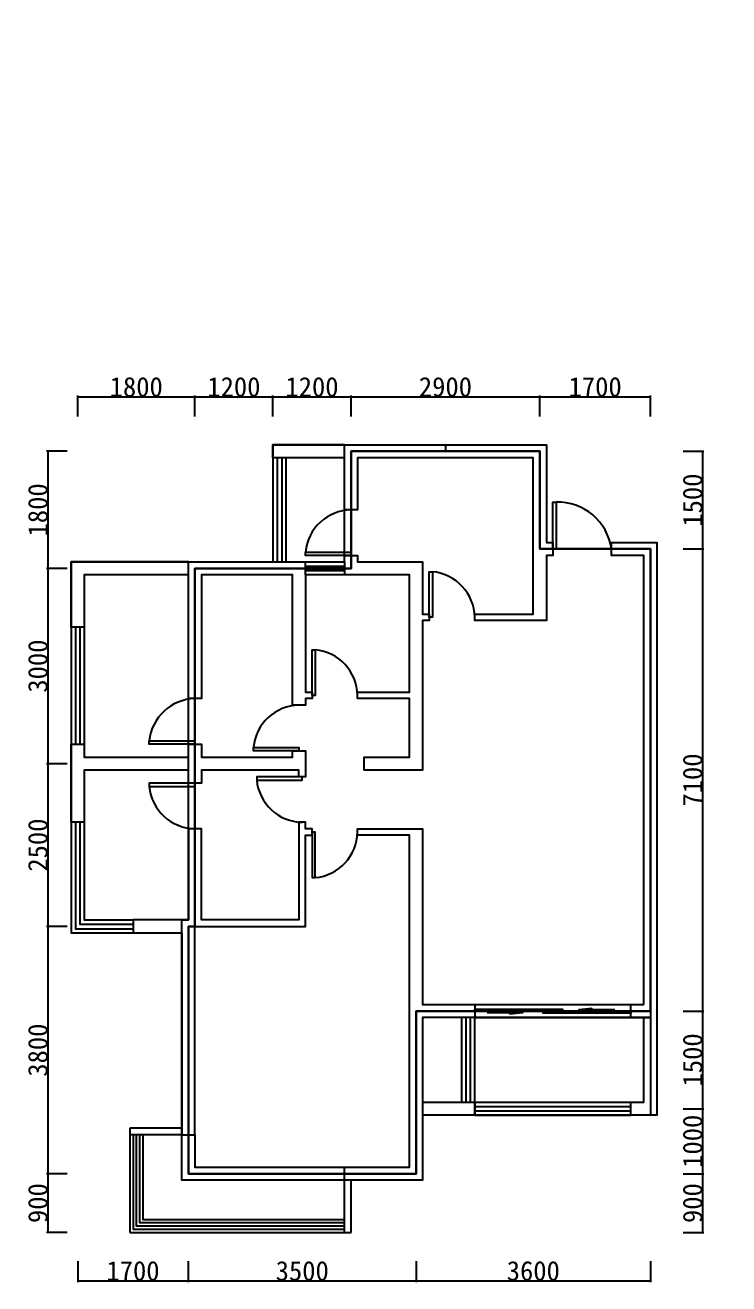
# Model space of a CAD drawing. Header units: millimetres. Extents: x -19544 to 18495, y -4339 to 34334.
# Drawn here: x -9096 to 1715, y -4339 to 14997 of the extents above; entities that cross this region are included whole.
import ezdxf

# ---------------------------------------------------------------- set-up
doc = ezdxf.new("R2010")
doc.units = ezdxf.units.MM
doc.layers.add('产权面积', color=5, linetype='Continuous', plot=False)
doc.layers.add('吊顶', color=4, linetype='Continuous')
doc.layers.add('布置', color=7, linetype='Continuous')
doc.styles.get("Standard").update_dxf_attribs({"font": '', "bigfont": 'gbcbig.shx'})
doc.styles.get('Standard').set_extended_font_data('SimSun')
doc.dimstyles.new('123', dxfattribs={"dimtxt": 200, "dimasz": 50, "dimexe": 20, "dimexo": 20, "dimtad": 1, "dimtoh": 1, "dimdec": 0, "dimtxsty": 'Standard', "dimblk": 'ARCHTICK', "dimcen": 2.5, "dimadec": 0, "dimazin": 0, "dimtfac": 1, "dimtdec": 0, "dimtmove": 0, "dimatfit": 3, "dimfxl": 1.25, "dimarcsym": 0})
doc.dimstyles.new('副本 1', dxfattribs={"dimtxt": 300, "dimasz": 10, "dimexe": 20, "dimexo": 20, "dimtad": 1, "dimtoh": 1, "dimtxsty": 'Standard', "dimblk": 'ARCHTICK', "dimcen": 2.5, "dimadec": 0, "dimazin": 0, "dimtfac": 1, "dimtmove": 0, "dimatfit": 3, "dimfxl": 300, "dimfxlon": 1, "dimarcsym": 0})

# ---------------------------------------------------------------- blocks, each defined once
blk = doc.blocks.new('_ArchTick')
at = {"color": 0, "linetype": 'ByBlock', "const_width": 0.15}
blk.add_lwpolyline([(-0.5, -0.5), (0.5, 0.5)], dxfattribs=at)
blk = doc.blocks.new('*D51')
at = {"layer": 'DEFPOINTS', "color": 0}
for p in [(-5289, 8451), (-8748, 6651), (-8189, 6651)]:
    blk.add_point(p, dxfattribs=at)
at = {"layer": '吊顶', "color": 0, "lineweight": -2}
for p, q in [((-8448, 8451), (-8768, 8451)), ((-8748, 8451), (-8748, 6651)), ((-8448, 6651), (-8768, 6651))]:
    blk.add_line(p, q, dxfattribs=at)
at = {"layer": '吊顶', "color": 0, "lineweight": -2, "xscale": 10, "yscale": 10, "zscale": 10}
for p, rotation in [((-8748, 8451), 90), ((-8748, 6651), 270)]:
    blk.add_blockref('_ArchTick', p, dxfattribs=dict(at, rotation=rotation))
at = {"layer": '吊顶', "color": 0, "insert": (-8899, 7551), "char_height": 300, "attachment_point": 5, "rotation": 90}
blk.add_mtext('1800', dxfattribs=at)
blk = doc.blocks.new('*D52')
at = {"layer": 'DEFPOINTS', "color": 0}
for p in [(-8189, 6651), (-8748, 3651), (-8189, 3651)]:
    blk.add_point(p, dxfattribs=at)
at = {"layer": '吊顶', "color": 0, "lineweight": -2}
for p, q in [((-8448, 6651), (-8768, 6651)), ((-8748, 6651), (-8748, 3651)), ((-8448, 3651), (-8768, 3651))]:
    blk.add_line(p, q, dxfattribs=at)
at = {"layer": '吊顶', "color": 0, "lineweight": -2, "xscale": 10, "yscale": 10, "zscale": 10}
for p, rotation in [((-8748, 6651), 90), ((-8748, 3651), 270)]:
    blk.add_blockref('_ArchTick', p, dxfattribs=dict(at, rotation=rotation))
at = {"layer": '吊顶', "color": 0, "insert": (-8899, 5151), "char_height": 300, "attachment_point": 5, "rotation": 90}
blk.add_mtext('3000', dxfattribs=at)
blk = doc.blocks.new('*D53')
at = {"layer": 'DEFPOINTS', "color": 0}
for p in [(-8189, 3651), (-8748, 1151), (-7439, 1151)]:
    blk.add_point(p, dxfattribs=at)
at = {"layer": '吊顶', "color": 0, "lineweight": -2}
for p, q in [((-8448, 3651), (-8768, 3651)), ((-8748, 3651), (-8748, 1151)), ((-8448, 1151), (-8768, 1151))]:
    blk.add_line(p, q, dxfattribs=at)
at = {"layer": '吊顶', "color": 0, "lineweight": -2, "xscale": 10, "yscale": 10, "zscale": 10}
for p, rotation in [((-8748, 3651), 90), ((-8748, 1151), 270)]:
    blk.add_blockref('_ArchTick', p, dxfattribs=dict(at, rotation=rotation))
at = {"layer": '吊顶', "color": 0, "insert": (-8899, 2401), "char_height": 300, "attachment_point": 5, "rotation": 90}
blk.add_mtext('2500', dxfattribs=at)
blk = doc.blocks.new('*D54')
at = {"layer": 'DEFPOINTS', "color": 0}
for p in [(-7439, 1151), (-8748, -2649), (-6589, -2649)]:
    blk.add_point(p, dxfattribs=at)
at = {"layer": '吊顶', "color": 0, "lineweight": -2}
for p, q in [((-8448, 1151), (-8768, 1151)), ((-8748, 1151), (-8748, -2649)), ((-8448, -2649), (-8768, -2649))]:
    blk.add_line(p, q, dxfattribs=at)
at = {"layer": '吊顶', "color": 0, "lineweight": -2, "xscale": 10, "yscale": 10, "zscale": 10}
for p, rotation in [((-8748, 1151), 90), ((-8748, -2649), 270)]:
    blk.add_blockref('_ArchTick', p, dxfattribs=dict(at, rotation=rotation))
at = {"layer": '吊顶', "color": 0, "insert": (-8899, -749), "char_height": 300, "attachment_point": 5, "rotation": 90}
blk.add_mtext('3800', dxfattribs=at)
blk = doc.blocks.new('*D55')
at = {"layer": 'DEFPOINTS', "color": 0}
for p in [(-6589, -2649), (-8748, -3549), (-7489, -3549)]:
    blk.add_point(p, dxfattribs=at)
at = {"layer": '吊顶', "color": 0, "lineweight": -2}
for p, q in [((-8448, -2649), (-8768, -2649)), ((-8748, -2649), (-8748, -3549)), ((-8448, -3549), (-8768, -3549))]:
    blk.add_line(p, q, dxfattribs=at)
at = {"layer": '吊顶', "color": 0, "lineweight": -2, "xscale": 10, "yscale": 10, "zscale": 10}
for p, rotation in [((-8748, -2649), 90), ((-8748, -3549), 270)]:
    blk.add_blockref('_ArchTick', p, dxfattribs=dict(at, rotation=rotation))
at = {"layer": '吊顶', "color": 0, "insert": (-8899, -3099), "char_height": 300, "attachment_point": 5, "rotation": 90}
blk.add_mtext('900', dxfattribs=at)
blk = doc.blocks.new('*D58')
at = {"layer": 'DEFPOINTS', "color": 0}
for p in [(-6489, 9288), (-8289, 5751), (-6489, 4651)]:
    blk.add_point(p, dxfattribs=at)
at = {"layer": '吊顶', "color": 0, "lineweight": -2}
for p, q in [((-8289, 8988), (-8289, 9308)), ((-8289, 9288), (-6489, 9288)), ((-6489, 8988), (-6489, 9308))]:
    blk.add_line(p, q, dxfattribs=at)
at = {"layer": '吊顶', "color": 0, "lineweight": -2, "xscale": 10, "yscale": 10, "zscale": 10, "rotation": 180}
blk.add_blockref('_ArchTick', (-8289, 9288), dxfattribs=at)
at = {"layer": '吊顶', "color": 0, "lineweight": -2, "xscale": 10, "yscale": 10, "zscale": 10}
blk.add_blockref('_ArchTick', (-6489, 9288), dxfattribs=at)
at = {"layer": '吊顶', "color": 0, "insert": (-7389, 9439), "char_height": 300, "attachment_point": 5}
blk.add_mtext('1800', dxfattribs=at)
blk = doc.blocks.new('*D59')
at = {"layer": 'DEFPOINTS', "color": 0}
for p in [(-5289, 9288), (-5289, 8351), (-6489, 4651)]:
    blk.add_point(p, dxfattribs=at)
at = {"layer": '吊顶', "color": 0, "lineweight": -2}
for p, q in [((-6489, 8988), (-6489, 9308)), ((-6489, 9288), (-5289, 9288)), ((-5289, 8988), (-5289, 9308))]:
    blk.add_line(p, q, dxfattribs=at)
at = {"layer": '吊顶', "color": 0, "lineweight": -2, "xscale": 10, "yscale": 10, "zscale": 10, "rotation": 180}
blk.add_blockref('_ArchTick', (-6489, 9288), dxfattribs=at)
at = {"layer": '吊顶', "color": 0, "lineweight": -2, "xscale": 10, "yscale": 10, "zscale": 10}
blk.add_blockref('_ArchTick', (-5289, 9288), dxfattribs=at)
at = {"layer": '吊顶', "color": 0, "insert": (-5889, 9439), "char_height": 300, "attachment_point": 5}
blk.add_mtext('1200', dxfattribs=at)
blk = doc.blocks.new('*D60')
at = {"layer": 'DEFPOINTS', "color": 0}
for p in [(-4089, 9288), (-5289, 8351), (-4089, 7551)]:
    blk.add_point(p, dxfattribs=at)
at = {"layer": '吊顶', "color": 0, "lineweight": -2}
for p, q in [((-5289, 8988), (-5289, 9308)), ((-5289, 9288), (-4089, 9288)), ((-4089, 8988), (-4089, 9308))]:
    blk.add_line(p, q, dxfattribs=at)
at = {"layer": '吊顶', "color": 0, "lineweight": -2, "xscale": 10, "yscale": 10, "zscale": 10, "rotation": 180}
blk.add_blockref('_ArchTick', (-5289, 9288), dxfattribs=at)
at = {"layer": '吊顶', "color": 0, "lineweight": -2, "xscale": 10, "yscale": 10, "zscale": 10}
blk.add_blockref('_ArchTick', (-4089, 9288), dxfattribs=at)
at = {"layer": '吊顶', "color": 0, "insert": (-4689, 9439), "char_height": 300, "attachment_point": 5}
blk.add_mtext('1200', dxfattribs=at)
blk = doc.blocks.new('*D61')
at = {"layer": 'DEFPOINTS', "color": 0}
for p in [(-1189, 9288), (-1189, 8351), (-4089, 7551)]:
    blk.add_point(p, dxfattribs=at)
at = {"layer": '吊顶', "color": 0, "lineweight": -2}
for p, q in [((-4089, 8988), (-4089, 9308)), ((-4089, 9288), (-1189, 9288)), ((-1189, 8988), (-1189, 9308))]:
    blk.add_line(p, q, dxfattribs=at)
at = {"layer": '吊顶', "color": 0, "lineweight": -2, "xscale": 10, "yscale": 10, "zscale": 10, "rotation": 180}
blk.add_blockref('_ArchTick', (-4089, 9288), dxfattribs=at)
at = {"layer": '吊顶', "color": 0, "lineweight": -2, "xscale": 10, "yscale": 10, "zscale": 10}
blk.add_blockref('_ArchTick', (-1189, 9288), dxfattribs=at)
at = {"layer": '吊顶', "color": 0, "insert": (-2639, 9439), "char_height": 300, "attachment_point": 5}
blk.add_mtext('2900', dxfattribs=at)
blk = doc.blocks.new('*D62')
at = {"layer": 'DEFPOINTS', "color": 0}
for p in [(511, 9288), (-1189, 8351), (511, 6851)]:
    blk.add_point(p, dxfattribs=at)
at = {"layer": '吊顶', "color": 0, "lineweight": -2}
for p, q in [((-1189, 8988), (-1189, 9308)), ((-1189, 9288), (511, 9288)), ((511, 8988), (511, 9308))]:
    blk.add_line(p, q, dxfattribs=at)
at = {"layer": '吊顶', "color": 0, "lineweight": -2, "xscale": 10, "yscale": 10, "zscale": 10, "rotation": 180}
blk.add_blockref('_ArchTick', (-1189, 9288), dxfattribs=at)
at = {"layer": '吊顶', "color": 0, "lineweight": -2, "xscale": 10, "yscale": 10, "zscale": 10}
blk.add_blockref('_ArchTick', (511, 9288), dxfattribs=at)
at = {"layer": '吊顶', "color": 0, "insert": (-339, 9439), "char_height": 300, "attachment_point": 5}
blk.add_mtext('1700', dxfattribs=at)
blk = doc.blocks.new('*D63')
at = {"layer": 'DEFPOINTS', "color": 0}
for p in [(-5289, 8451), (-89, 6951), (1311, 6951)]:
    blk.add_point(p, dxfattribs=at)
at = {"layer": '吊顶', "color": 0, "lineweight": -2}
for p, q in [((1011, 8451), (1331, 8451)), ((1311, 8451), (1311, 6951)), ((1011, 6951), (1331, 6951))]:
    blk.add_line(p, q, dxfattribs=at)
at = {"layer": '吊顶', "color": 0, "lineweight": -2, "xscale": 10, "yscale": 10, "zscale": 10}
for p, rotation in [((1311, 8451), 90), ((1311, 6951), 270)]:
    blk.add_blockref('_ArchTick', p, dxfattribs=dict(at, rotation=rotation))
at = {"layer": '吊顶', "color": 0, "insert": (1160, 7701), "char_height": 300, "attachment_point": 5, "rotation": 90}
blk.add_mtext('1500', dxfattribs=at)
blk = doc.blocks.new('*D64')
at = {"layer": 'DEFPOINTS', "color": 0}
for p in [(-89, 6951), (211, -149), (1311, -149)]:
    blk.add_point(p, dxfattribs=at)
at = {"layer": '吊顶', "color": 0, "lineweight": -2}
for p, q in [((1011, 6951), (1331, 6951)), ((1311, 6951), (1311, -149)), ((1011, -149), (1331, -149))]:
    blk.add_line(p, q, dxfattribs=at)
at = {"layer": '吊顶', "color": 0, "lineweight": -2, "xscale": 10, "yscale": 10, "zscale": 10}
for p, rotation in [((1311, 6951), 90), ((1311, -149), 270)]:
    blk.add_blockref('_ArchTick', p, dxfattribs=dict(at, rotation=rotation))
at = {"layer": '吊顶', "color": 0, "insert": (1160, 3401), "char_height": 300, "attachment_point": 5, "rotation": 90}
blk.add_mtext('7100', dxfattribs=at)
blk = doc.blocks.new('*D65')
at = {"layer": 'DEFPOINTS', "color": 0}
for p in [(211, -149), (211, -1649), (1311, -1649)]:
    blk.add_point(p, dxfattribs=at)
at = {"layer": '吊顶', "color": 0, "lineweight": -2}
for p, q in [((1011, -149), (1331, -149)), ((1311, -149), (1311, -1649)), ((1011, -1649), (1331, -1649))]:
    blk.add_line(p, q, dxfattribs=at)
at = {"layer": '吊顶', "color": 0, "lineweight": -2, "xscale": 10, "yscale": 10, "zscale": 10}
for p, rotation in [((1311, -149), 90), ((1311, -1649), 270)]:
    blk.add_blockref('_ArchTick', p, dxfattribs=dict(at, rotation=rotation))
at = {"layer": '吊顶', "color": 0, "insert": (1160, -899), "char_height": 300, "attachment_point": 5, "rotation": 90}
blk.add_mtext('1500', dxfattribs=at)
blk = doc.blocks.new('*D66')
at = {"layer": 'DEFPOINTS', "color": 0}
for p in [(211, -1649), (-4189, -2649), (1311, -2649)]:
    blk.add_point(p, dxfattribs=at)
at = {"layer": '吊顶', "color": 0, "lineweight": -2}
for p, q in [((1011, -1649), (1331, -1649)), ((1311, -1649), (1311, -2649)), ((1011, -2649), (1331, -2649))]:
    blk.add_line(p, q, dxfattribs=at)
at = {"layer": '吊顶', "color": 0, "lineweight": -2, "xscale": 10, "yscale": 10, "zscale": 10}
for p, rotation in [((1311, -1649), 90), ((1311, -2649), 270)]:
    blk.add_blockref('_ArchTick', p, dxfattribs=dict(at, rotation=rotation))
at = {"layer": '吊顶', "color": 0, "insert": (1160, -2149), "char_height": 300, "attachment_point": 5, "rotation": 90}
blk.add_mtext('1000', dxfattribs=at)
blk = doc.blocks.new('*D67')
at = {"layer": 'DEFPOINTS', "color": 0}
for p in [(-4189, -2649), (-4089, -3549), (1311, -3549)]:
    blk.add_point(p, dxfattribs=at)
at = {"layer": '吊顶', "color": 0, "lineweight": -2}
for p, q in [((1011, -2649), (1331, -2649)), ((1311, -2649), (1311, -3549)), ((1011, -3549), (1331, -3549))]:
    blk.add_line(p, q, dxfattribs=at)
at = {"layer": '吊顶', "color": 0, "lineweight": -2, "xscale": 10, "yscale": 10, "zscale": 10}
for p, rotation in [((1311, -2649), 90), ((1311, -3549), 270)]:
    blk.add_blockref('_ArchTick', p, dxfattribs=dict(at, rotation=rotation))
at = {"layer": '吊顶', "color": 0, "insert": (1160, -3099), "char_height": 300, "attachment_point": 5, "rotation": 90}
blk.add_mtext('900', dxfattribs=at)
blk = doc.blocks.new('*D68')
at = {"color": 0, "lineweight": -2}
for p, q in [((12795, 34114), (12795, 33827)), ((13695, 34114), (13695, 33827)), ((12795, 33847), (13695, 33847))]:
    blk.add_line(p, q, dxfattribs=at)
at = {"layer": 'DEFPOINTS', "color": 0}
for p in [(12795, 34134), (13695, 34134), (13695, 33847), (-8289, 2751), (-6589, -2049), (-6589, -4293)]:
    blk.add_point(p, dxfattribs=at)
at = {"layer": '吊顶', "color": 0, "lineweight": -2}
for p, q in [((-8289, -3993), (-8289, -4313)), ((-6589, -3993), (-6589, -4313)), ((-8289, -4293), (-6589, -4293))]:
    blk.add_line(p, q, dxfattribs=at)
at = {"color": 0, "lineweight": -2, "xscale": 50, "yscale": 50, "zscale": 50, "rotation": 180}
blk.add_blockref('_ArchTick', (12795, 33847), dxfattribs=at)
at = {"color": 0, "lineweight": -2, "xscale": 50, "yscale": 50, "zscale": 50}
blk.add_blockref('_ArchTick', (13695, 33847), dxfattribs=at)
at = {"layer": '吊顶', "color": 0, "lineweight": -2, "xscale": 10, "yscale": 10, "zscale": 10, "rotation": 180}
blk.add_blockref('_ArchTick', (-8289, -4293), dxfattribs=at)
at = {"layer": '吊顶', "color": 0, "lineweight": -2, "xscale": 10, "yscale": 10, "zscale": 10}
blk.add_blockref('_ArchTick', (-6589, -4293), dxfattribs=at)
at = {"color": 0, "insert": (13245, 33948), "char_height": 200, "attachment_point": 5}
blk.add_mtext('900', dxfattribs=at)
at = {"layer": '吊顶', "color": 0, "insert": (-7439, -4142), "char_height": 300, "attachment_point": 5}
blk.add_mtext('1700', dxfattribs=at)
blk = doc.blocks.new('*D69')
at = {"layer": 'DEFPOINTS', "color": 0}
for p in [(-6589, -2049), (-3089, -2549), (-3089, -4293)]:
    blk.add_point(p, dxfattribs=at)
at = {"layer": '吊顶', "color": 0, "lineweight": -2}
for p, q in [((-6589, -3993), (-6589, -4313)), ((-3089, -3993), (-3089, -4313)), ((-6589, -4293), (-3089, -4293))]:
    blk.add_line(p, q, dxfattribs=at)
at = {"layer": '吊顶', "color": 0, "lineweight": -2, "xscale": 10, "yscale": 10, "zscale": 10, "rotation": 180}
blk.add_blockref('_ArchTick', (-6589, -4293), dxfattribs=at)
at = {"layer": '吊顶', "color": 0, "lineweight": -2, "xscale": 10, "yscale": 10, "zscale": 10}
blk.add_blockref('_ArchTick', (-3089, -4293), dxfattribs=at)
at = {"layer": '吊顶', "color": 0, "insert": (-4839, -4142), "char_height": 300, "attachment_point": 5}
blk.add_mtext('3500', dxfattribs=at)
blk = doc.blocks.new('*D70')
at = {"color": 0, "lineweight": -2}
for p, q in [((13895, 34114), (13895, 33827)), ((16195, 34114), (16195, 33827)), ((13895, 33847), (16195, 33847))]:
    blk.add_line(p, q, dxfattribs=at)
at = {"layer": 'DEFPOINTS', "color": 0}
for p in [(13895, 34134), (16195, 34134), (16195, 33847), (511, -1549), (-3089, -2549), (511, -4293)]:
    blk.add_point(p, dxfattribs=at)
at = {"layer": '吊顶', "color": 0, "lineweight": -2}
for p, q in [((-3089, -3993), (-3089, -4313)), ((511, -3993), (511, -4313)), ((-3089, -4293), (511, -4293))]:
    blk.add_line(p, q, dxfattribs=at)
at = {"color": 0, "lineweight": -2, "xscale": 50, "yscale": 50, "zscale": 50, "rotation": 180}
blk.add_blockref('_ArchTick', (13895, 33847), dxfattribs=at)
at = {"color": 0, "lineweight": -2, "xscale": 50, "yscale": 50, "zscale": 50}
blk.add_blockref('_ArchTick', (16195, 33847), dxfattribs=at)
at = {"layer": '吊顶', "color": 0, "lineweight": -2, "xscale": 10, "yscale": 10, "zscale": 10, "rotation": 180}
blk.add_blockref('_ArchTick', (-3089, -4293), dxfattribs=at)
at = {"layer": '吊顶', "color": 0, "lineweight": -2, "xscale": 10, "yscale": 10, "zscale": 10}
blk.add_blockref('_ArchTick', (511, -4293), dxfattribs=at)
at = {"color": 0, "insert": (15045, 33948), "char_height": 200, "attachment_point": 5}
blk.add_mtext('2300', dxfattribs=at)
at = {"layer": '吊顶', "color": 0, "insert": (-1289, -4142), "char_height": 300, "attachment_point": 5}
blk.add_mtext('3600', dxfattribs=at)

msp = doc.modelspace()

# ---------------------------------------------------------------- linework, layer by layer
at = {"color": 4}
for p, q in [((-5288.746, 8351.157), (-5288.746, 6751.157)), ((-5221.746, 8351.157), (-5221.746, 6751.157)), ((-5154.746, 8351.157), (-5154.746, 6751.157)), ((-5088.746, 8351.157), (-5088.746, 6751.157)), ((-4788.746, 6684.157), (-4188.746, 6684.157)), ((-4788.746, 6617.157), (-4188.746, 6617.157)), ((-8388.746, 5751.157), (-8388.746, 3951.157)), ((-8188.746, 5751.157), (-8188.746, 3951.157)), ((-2188.746, -48.843), (211.254, -48.843)), ((-2388.746, -1548.843), (-2388.746, -248.843)), ((-2322.746, -1548.843), (-2322.746, -248.843)), ((-2255.746, -1548.843), (-2255.746, -248.843)), ((-2188.746, -1548.843), (-2188.746, -248.843)), ((-7488.746, -2048.843), (-7488.746, -3548.843)), ((-7488.746, -3548.843), (-7488.746, -3548.843)), ((-7488.746, -3548.843), (-4188.746, -3548.843))]:
    msp.add_line(p, q, dxfattribs=at)
for p, q in [((-6688.746, -1948.843), (-7488.746, -1948.843)), ((-7488.746, -1948.843), (-7488.746, -2048.843)), ((-4088.746, -3548.843), (-4088.746, -2748.843)), ((-4188.746, -3548.843), (-4088.746, -3548.843))]:
    msp.add_line(p, q)
for points in [[(-5288.746, 8351.157), (-5288.746, 8551.157), (-1088.746, 8551.157), (-1088.746, 7051.157), (-988.746, 7051.157), (-988.746, 6851.157), (-1088.746, 6851.157), (-1088.746, 5851.157), (-2188.746, 5851.157), (-2188.746, 5951.157), (-1288.746, 5951.157), (-1288.746, 6851.157), (-1288.746, 8351.157), (-3988.746, 8351.157), (-3988.746, 7551.157), (-4188.746, 7551.157), (-4188.746, 8351.157), (-5088.746, 8351.157)], [(-988.746, 6951.157), (-988.746, 7671.157), (-938.746, 7671.157), (-938.746, 6951.157)], [(411.254, -48.843), (411.254, 6851.157), (-88.746, 6851.157), (-88.746, 7051.157), (611.254, 7051.157), (611.254, -1748.843), (211.254, -1748.843), (211.254, -1548.843), (411.254, -1548.843), (411.254, -248.843), (211.254, -248.843), (211.254, -48.843)], [(-8188.746, 5751.157), (-8388.746, 5751.157), (-8388.746, 6751.157), (-5288.746, 6751.157), (-5088.746, 6751.157), (-4188.746, 6751.157), (-4188.746, 6851.157), (-3988.746, 6851.157), (-3988.746, 6751.157), (-2988.746, 6751.157), (-2988.746, 5951.157), (-2888.746, 5951.157), (-2888.746, 5851.157), (-2988.746, 5851.157), (-2988.746, 3551.157), (-3888.746, 3551.157), (-3888.746, 3751.157), (-3188.746, 3751.157), (-3188.746, 4651.157), (-3988.746, 4651.157), (-3988.746, 4751.157), (-3188.746, 4751.157), (-3188.746, 6551.157), (-4788.746, 6551.157), (-4788.746, 4751.157), (-4688.746, 4751.157), (-4688.746, 4651.157), (-4788.746, 4651.157), (-4788.746, 4551.157), (-4988.746, 4551.157), (-4988.746, 6551.157), (-6388.746, 6551.157), (-6388.746, 4651.157), (-6588.746, 4651.157), (-6588.746, 6551.157), (-8188.746, 6551.157)], [(-2888.746, 5901.157), (-2888.746, 6601.157), (-2838.746, 6601.157), (-2838.746, 5901.157)], [(-4688.746, 4701.157), (-4688.746, 5401.157), (-4638.746, 5401.157), (-4638.746, 4701.157)], [(-8388.746, 2751.157), (-8388.746, 3951.157), (-8188.746, 3951.157), (-8188.746, 3751.157), (-6588.746, 3751.157), (-6588.746, 3951.157), (-6388.746, 3951.157), (-6388.746, 3751.157), (-4988.746, 3751.157), (-4988.746, 3851.157), (-4788.746, 3851.157), (-4788.746, 3751.157), (-4788.746, 3551.157), (-4788.746, 3451.157), (-4888.746, 3451.157), (-4888.746, 3551.157), (-6388.746, 3551.157), (-6388.746, 3351.157), (-6588.746, 3351.157), (-6588.746, 3551.157), (-8188.746, 3551.157), (-8188.746, 2751.157)], [(-6488.746, 3951.157), (-7188.746, 3951.157), (-7188.746, 4001.157), (-6488.746, 4001.157)], [(-4888.746, 3851.157), (-5588.746, 3851.157), (-5588.746, 3901.157), (-4888.746, 3901.157)], [(-6488.746, 3351.157), (-7188.746, 3351.157), (-7188.746, 3301.157), (-6488.746, 3301.157)], [(-4838.746, 3451.157), (-5538.746, 3451.157), (-5538.746, 3401.157), (-4838.746, 3401.157)], [(-7438.746, 1051.157), (-6688.746, 1051.157), (-6688.746, -2048.843), (-6488.746, -2048.843), (-6488.746, 1151.157), (-4788.746, 1151.157), (-4788.746, 2551.157), (-4688.746, 2551.157), (-4688.746, 2651.157), (-4788.746, 2651.157), (-4788.746, 2751.157), (-4888.746, 2751.157), (-4888.746, 1251.157), (-6388.746, 1251.157), (-6388.746, 2651.157), (-6588.746, 2651.157), (-6588.746, 1251.157), (-7438.746, 1251.157)], [(-4688.746, 2601.157), (-4688.746, 1901.157), (-4638.746, 1901.157), (-4638.746, 2601.157)], [(-2988.746, -248.843), (-2988.746, -1548.843), (-2188.746, -1548.843), (-2188.746, -1748.843), (-2988.746, -1748.843), (-2988.746, -2748.843), (-4188.746, -2748.843), (-4188.746, -2548.843), (-3188.746, -2548.843), (-3188.746, 2551.157), (-3988.746, 2551.157), (-3988.746, 2651.157), (-2988.746, 2651.157), (-2988.746, -48.843), (-2188.746, -48.843), (-2188.746, -248.843)]]:
    msp.add_lwpolyline(points, close=True)
for points in [[(-4088.746, 7551.157, 0.380672986), (-4788.746, 6901.157)], [(-88.746, 6951.157, 0.3810874), (-938.746, 7671.157)], [(-2188.746, 5901.157, 0.380672986), (-2838.746, 6601.157)], [(-3988.746, 4701.157, 0.380672986), (-4638.746, 5401.157)], [(-6488.746, 4651.157, 0.380672986), (-7188.746, 4001.157)], [(-4888.746, 4551.157, 0.380672986), (-5588.746, 3901.157)], [(-7188.746, 3301.157, 0.380672986), (-6488.746, 2651.157)], [(-5538.746, 3401.157, 0.380672986), (-4838.746, 2751.157)], [(-4638.746, 1901.157, 0.380672986), (-3988.746, 2601.157)]]:
    msp.add_lwpolyline(points, format="xyb")
for points in [[(-4088.746, 6851.157), (-4788.746, 6851.157), (-4788.746, 6901.157), (-4088.746, 6901.157)], [(-6688.746, -2048.843), (-7488.746, -2048.843)], [(-6488.746, -2048.843), (-6488.746, -2548.843), (-4188.746, -2548.843)], [(-4188.746, -3548.843), (-4188.746, -2748.843)]]:
    msp.add_lwpolyline(points)
for points in [[(-8321.746, 5751.157), (-8321.746, 3951.157)], [(-8254.746, 5751.157), (-8254.746, 3951.157)], [(-8388.746, 2751.157), (-8388.746, 1051.157), (-7438.746, 1051.157)], [(-8322.746, 2751.157), (-8322.746, 1117.157), (-7438.746, 1117.157)], [(-8255.746, 2751.157), (-8255.746, 1184.157), (-7438.746, 1184.157)], [(-8188.746, 2751.157), (-8188.746, 1251.157), (-7438.746, 1251.157)], [(-1997.546, -170.881), (-1447.546, -170.881), (-1647.546, -170.881), (-1647.546, -190.881), (-1447.546, -170.881)], [(-37.558, -131.357), (-587.558, -131.357), (-387.558, -131.357), (-387.558, -111.357), (-587.558, -131.357)], [(-2188.746, -1548.843), (211.254, -1548.843)], [(-2188.746, -1615.843), (211.254, -1615.843)], [(-2188.746, -1682.843), (211.254, -1682.843)], [(-2188.746, -1748.843), (211.254, -1748.843)], [(-7438.746, -2048.843), (-7438.746, -3498.843), (-4188.746, -3498.843)], [(-7388.746, -2048.843), (-7388.746, -3448.843), (-4188.746, -3448.843)], [(-7338.746, -2048.843), (-7338.746, -3398.843), (-4188.746, -3398.843)], [(-7288.746, -2048.843), (-7288.746, -3348.843), (-4188.746, -3348.843)]]:
    msp.add_lwpolyline(points, dxfattribs=at)
for points in [[(-2188.746, -148.843), (-2188.746, -118.843), (-838.746, -118.843), (-838.746, -148.843)], [(211.254, -148.843), (211.254, -178.843), (-1138.746, -178.843), (-1138.746, -148.843)]]:
    msp.add_lwpolyline(points, close=True, dxfattribs=at)
at = {"layer": '产权面积', "color": 5}
msp.add_line((-2188.746, -1748.843), (-2188.746, -248.843), dxfattribs=at)
for points in [[(-2638.746, 8551.157), (-2638.746, 8451.157), (-1188.746, 8451.157), (-1188.746, 6951.157), (511.254, 6951.157), (511.254, -248.843), (-2988.746, -248.843), (-2988.746, -2748.843), (-6688.746, -2748.843), (-6688.746, 1251.157), (-6588.746, 1251.157), (-6588.746, 6751.157), (-4188.746, 6751.157), (-4188.746, 8551.157)], [(-4188.746, 8551.157), (-5288.746, 8551.157), (-5288.746, 6751.157), (-4188.746, 6751.157)], [(-6588.746, 1151.157), (-6488.746, 1151.157), (-6488.746, 6651.157), (-6488.746, 6651.157), (-4088.746, 6651.157), (-4088.746, 8451.157), (-1188.746, 8451.157), (-1188.746, 6951.157), (511.254, 6951.157), (511.254, -148.843), (-3088.746, -148.843), (-3088.746, -2648.843), (-6588.746, -2648.843)], [(511.254, 6951.157), (-1188.746, 6951.157), (-1188.746, 8451.157), (-2638.746, 8451.157), (-4088.746, 8451.157), (-4088.746, 6651.157), (-6488.746, 6651.157), (-6488.746, 1151.157), (-6588.746, 1151.157), (-6588.746, -2648.843), (-3088.746, -2648.843), (-3088.746, -148.843), (511.254, -148.843)], [(511.254, 6951.157), (-1188.746, 6951.157), (-1188.746, 8451.157), (-2638.746, 8451.157), (-4088.746, 8451.157), (-4088.746, 6651.157), (-6488.746, 6651.157), (-6488.746, 1151.157), (-6588.746, 1151.157), (-6588.746, -2648.843), (-3088.746, -2648.843), (-3088.746, -148.843), (511.254, -148.843)], [(511.254, 6951.157), (-1188.746, 6951.157), (-1188.746, 8451.157), (-2638.746, 8451.157), (-4088.746, 8451.157), (-4088.746, 6651.157), (-6488.746, 6651.157), (-6488.746, 1151.157), (-6588.746, 1151.157), (-6588.746, -2648.843), (-3088.746, -2648.843), (-3088.746, -148.843), (511.254, -148.843)], [(-6588.746, 6751.157), (-8388.746, 6751.157), (-8388.746, 1051.157), (-6688.746, 1051.157), (-6688.746, 1251.157), (-6588.746, 1251.157)], [(-2188.746, -248.843), (511.254, -248.843), (511.254, -1748.843), (-2188.746, -1748.843)]]:
    msp.add_lwpolyline(points, close=True, dxfattribs=at)
for points in [[(-6588.746, 6751.157), (-8388.746, 6751.157), (-8388.746, 1051.157), (-6688.746, 1051.157)], [(511.254, -248.843), (511.254, -1748.843), (-2188.746, -1748.843)]]:
    msp.add_lwpolyline(points, dxfattribs=at)
at = {"layer": '布置'}
for p, q in [((-4788.746, 6551.157), (-4788.746, 6751.157)), ((-4188.746, 6751.157), (-4188.746, 6551.157))]:
    msp.add_line(p, q, dxfattribs=at)

# ---------------------------------------------------------------- dimensions: what is measured, and where the dimension line sits
for base, p1, p2, picture, middle in [((13694.554, 33847.32), (12794.554, 34133.845), (13694.554, 34133.845), '*D68', (13244.554, 33947.945)), ((16194.554, 33847.32), (13894.554, 34133.845), (16194.554, 34133.845), '*D70', (15044.554, 33947.945))]:
    dim = msp.add_linear_dim(base=base, p1=p1, p2=p2, dimstyle='123')
    dim.commit()
    dim.dimension.update_dxf_attribs({"geometry": picture, "text_midpoint": middle})
at = {"layer": '吊顶'}
for base, p1, p2, picture, middle in [((-6588.746, -4292.731), (-8288.746, 2751.157), (-6588.746, -2048.843), '*D68', (-7438.746, -4142.106)), ((-6488.746, 9288.174), (-8288.746, 5751.157), (-6488.746, 4651.157), '*D58', (-7388.746, 9438.799))]:
    dim = msp.add_linear_dim(base=base, p1=p1, p2=p2, dimstyle='副本 1', dxfattribs=at)
    dim.commit()
    dim.dimension.update_dxf_attribs({"geometry": picture, "text_midpoint": middle})
for base, p1, p2, picture, middle in [((511.254, -4292.731), (-3088.746, -2548.843), (511.254, -1548.843), '*D70', (-1288.746, -4142.106)), ((-5288.746, 9288.174), (-6488.746, 4651.157), (-5288.746, 8351.157), '*D59', (-5888.746, 9438.799)), ((-4088.746, 9288.174), (-5288.746, 8351.157), (-4088.746, 7551.157), '*D60', (-4688.746, 9438.799)), ((-1188.746, 9288.174), (-4088.746, 7551.157), (-1188.746, 8351.157), '*D61', (-2638.746, 9438.799)), ((511.254, 9288.174), (-1188.746, 8351.157), (511.254, 6851.157), '*D62', (-338.746, 9438.799)), ((-3088.746, -4292.731), (-6588.746, -2048.843), (-3088.746, -2548.843), '*D69', (-4838.746, -4142.106))]:
    dim = msp.add_linear_dim(base=base, p1=p1, p2=p2, dimstyle='副本 1', override={"dimtmove": 1}, dxfattribs=at)
    dim.commit()
    dim.dimension.update_dxf_attribs({"geometry": picture, "text_midpoint": middle})
for base, p2, picture, middle in [((-8748.049, 6651.157), (-8188.746, 6651.157), '*D51', (-8898.674, 7551.157)), ((1310.996, 6951.157), (-88.746, 6951.157), '*D63', (1160.371, 7701.157))]:
    dim = msp.add_linear_dim(base=base, p1=(-5288.746, 8451.157), p2=p2, angle=90, dimstyle='副本 1', dxfattribs=at)
    dim.commit()
    dim.dimension.update_dxf_attribs({"geometry": picture, "text_midpoint": middle})
for base, p1, p2, picture, middle in [((1310.996, -148.843), (-88.746, 6951.157), (211.254, -148.843), '*D64', (1160.371, 3401.157)), ((-8748.049, 3651.157), (-8188.746, 6651.157), (-8188.746, 3651.157), '*D52', (-8898.674, 5151.157)), ((-8748.049, 1151.157), (-8188.746, 3651.157), (-7438.746, 1151.157), '*D53', (-8898.674, 2401.157)), ((-8748.049, -2648.843), (-7438.746, 1151.157), (-6588.746, -2648.843), '*D54', (-8898.674, -748.843)), ((1310.996, -1648.843), (211.254, -148.843), (211.254, -1648.843), '*D65', (1160.371, -898.843)), ((1310.996, -2648.843), (211.254, -1648.843), (-4188.746, -2648.843), '*D66', (1160.371, -2148.843)), ((-8748.049, -3548.843), (-6588.746, -2648.843), (-7488.746, -3548.843), '*D55', (-8898.674, -3098.843)), ((1310.996, -3548.843), (-4188.746, -2648.843), (-4088.746, -3548.843), '*D67', (1160.371, -3098.843))]:
    dim = msp.add_linear_dim(base=base, p1=p1, p2=p2, angle=90, dimstyle='副本 1', override={"dimtmove": 1}, dxfattribs=at)
    dim.commit()
    dim.dimension.update_dxf_attribs({"geometry": picture, "text_midpoint": middle})

doc.saveas('drawing.dxf')
